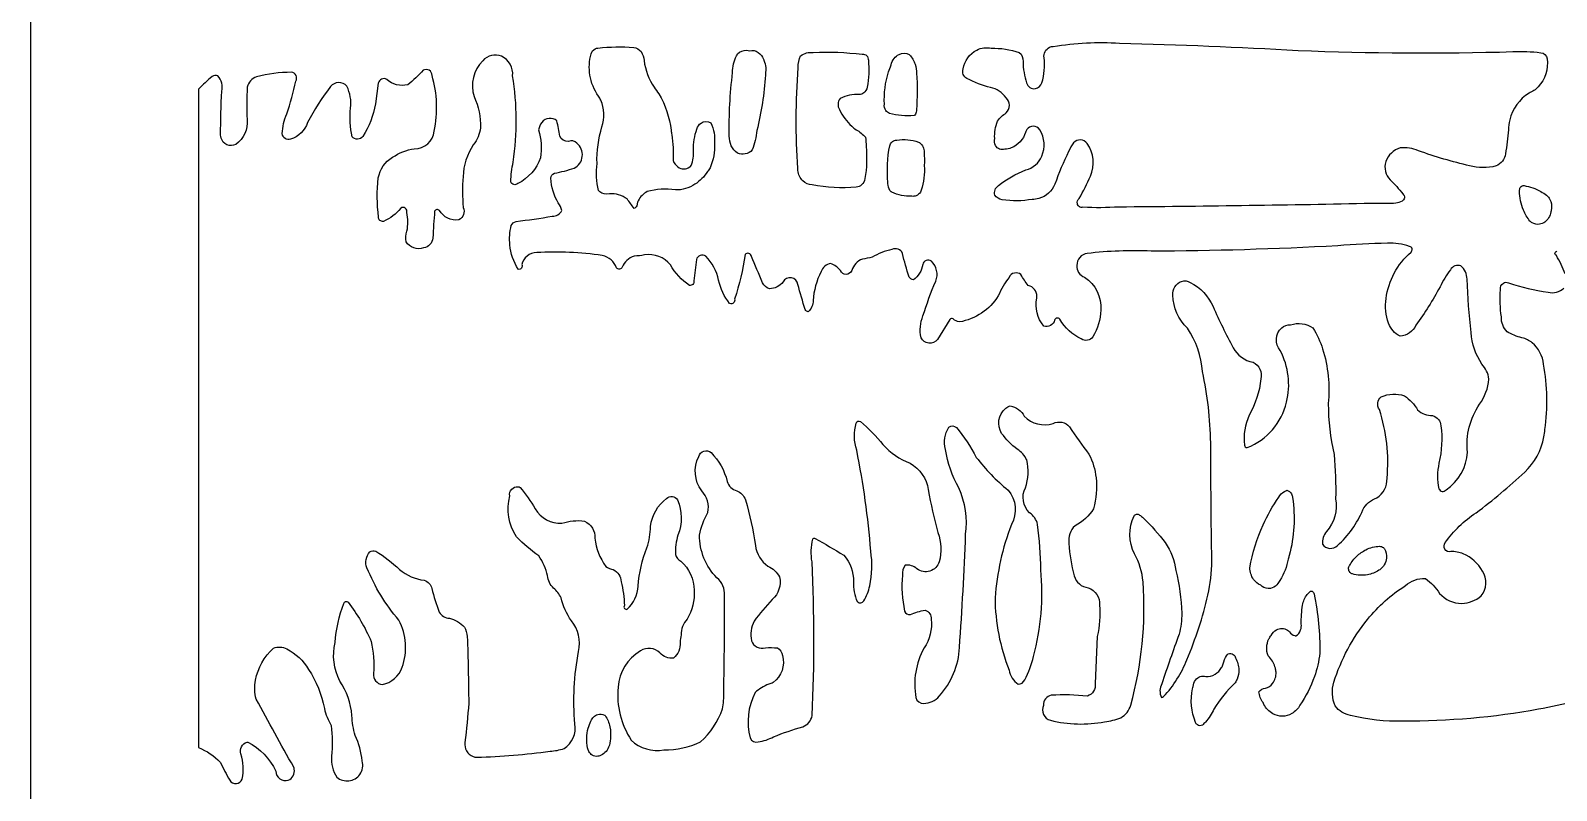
# Model space of a CAD drawing. Header units: millimetres. Extents: x -2342 to -1352, y 819 to 2802.
# Drawn here: x -1734.4 to -1484.6, y 1096 to 1220.5 of the extents above; entities that cross this region are included whole.
import ezdxf

# ---------------------------------------------------------------- set-up
doc = ezdxf.new("R2010")
doc.units = ezdxf.units.MM
doc.layers.add('Image_1', color=70, linetype='Continuous')

msp = doc.modelspace()

# ---------------------------------------------------------------- linework, layer by layer
at = {"layer": 'Image_1'}
msp.add_lwpolyline([(-1734.36, 818.88), (-1434.36, 818.88), (-1434.36, 1658.88), (-1734.36, 1658.88)], close=True, dxfattribs=at)
for points in [[(-1628.06, 1120.28, -0.245652), (-1629.12, 1117.7, -0.248979), (-1631.35, 1118.58, 0.351357), (-1634.54, 1118.88, 0.247508), (-1638.21, 1112.94, 0.170827), (-1636.05, 1104.28, 0.249591), (-1630.7, 1102.7, 0.117424), (-1624.69, 1103.98, 0.120125), (-1621.1, 1109.39, 0.05477), (-1620.91, 1112.11, 0.007504), (-1620.81, 1127.95, 0.272072), (-1622.04, 1130.85, -0.196641), (-1624.87, 1137.86, -0.087782), (-1623.5, 1141.54, 0.240571), (-1624.52, 1145.09, -0.281241), (-1625.01, 1150.71, -0.55635), (-1622.98, 1151.35, -0.141573), (-1620.36, 1146.65, 0.25828), (-1618.77, 1145.1, -0.213501), (-1617.37, 1143.64, -0.038881), (-1615.73, 1136.15, 0.206261), (-1613.67, 1132.77, -0.152195), (-1611.77, 1131, -0.269302), (-1612.96, 1127.29, 0.025229), (-1615.95, 1123.77, 0.165169), (-1616.37, 1120.54, 0.414622), (-1614.09, 1119.41, -0.030048), (-1612.12, 1119.38, -0.213838), (-1611.31, 1118.15, -0.318403), (-1612.84, 1113.72, -0.104352), (-1613.55, 1113.43, 0.090883), (-1615.77, 1112.06, 0.183774), (-1616.61, 1104.64, 0.384242), (-1615.25, 1103.98, 0.08661), (-1612.76, 1104.82, -0.025921), (-1607.95, 1106.47, 0.261858), (-1606.44, 1108.29, 0.023925), (-1606.46, 1133.46, -0.093872), (-1606.34, 1137.18, -0.448541), (-1605.93, 1137.29, -0.015529), (-1601.27, 1134.54, -0.193877), (-1599.68, 1130.23, 0.125656), (-1599.04, 1126.93, 0.490973), (-1597.99, 1127.1, 0.09576), (-1597.02, 1129.54, 0.0925), (-1596.85, 1135.21, 0.0311), (-1599.14, 1151.74, -0.146076), (-1599.24, 1156.19, -0.496242), (-1598.52, 1156.43, -0.047513), (-1594.86, 1152.66, 0.111102), (-1590.41, 1149.61, -0.228767), (-1587.43, 1145.3, 0.02767), (-1585.86, 1138.26, -0.159981), (-1585.64, 1133.48, -0.523963), (-1589.28, 1132.34, 0.198422), (-1591.23, 1132.94, 0.15183), (-1591.66, 1131.28, 0.074154), (-1591.32, 1125.41, 0.402445), (-1590.37, 1124.83, -0.063472), (-1587.96, 1125.55, -0.343632), (-1586.95, 1124.06, -0.179243), (-1588.13, 1119.37, 0.167219), (-1589.47, 1111.24, 0.342168), (-1588.17, 1110.28, 0.211192), (-1585.64, 1111.48, 0.176043), (-1582.33, 1119.45, 0.008347), (-1581.32, 1137.98, 0.138023), (-1582.42, 1145.57, -0.088881), (-1584.63, 1151.89, -0.21792), (-1584.06, 1155.5, -0.378328), (-1582.83, 1155.48, -0.054015), (-1579.57, 1150.58, 0.057689), (-1574.38, 1145.22, -0.318174), (-1573.84, 1139.58, 0.071649), (-1576.51, 1127.58, 0.091224), (-1574.22, 1115.74, 0.188011), (-1572.72, 1113.42, 0.297562), (-1571.65, 1114.14, 0.061451), (-1570.19, 1117.99, 0.08791), (-1569.01, 1132.18, 0.028645), (-1569.55, 1139.6, 0.188891), (-1570.85, 1141.5, -0.32987), (-1571.54, 1145.6, 0.148731), (-1571.31, 1150.15, 0.154211), (-1572.88, 1151.9, -0.064654), (-1575.43, 1154.51, -0.374497), (-1574.76, 1158.61, -0.092088), (-1574.02, 1159.02, -0.240794), (-1571.73, 1157.31, 0.285059), (-1567.01, 1156.14, -0.343443), (-1564.31, 1155.58, 0.018101), (-1561.13, 1151.08, -0.094992), (-1559.98, 1147.24, -0.095902), (-1560.39, 1142.17, -0.134985), (-1563.42, 1139.38, 0.243414), (-1564.42, 1136.47, 0.052952), (-1563.55, 1131.17, 0.305706), (-1561.27, 1129.22, -0.33443), (-1559.39, 1126.4, -0.072376), (-1559.77, 1121.26), (-1560.14, 1113.57, -0.388065), (-1561.4, 1111.49, 0.035393), (-1567.3, 1111.63, 0.36236), (-1568.59, 1109.97, 0.457673), (-1567.44, 1107.52, 0.107575), (-1558.57, 1107.27, 0.066556), (-1555.94, 1107.95, 0.207641), (-1554.29, 1110.01, 0.08485), (-1552.28, 1130.19, 0.104391), (-1553.67, 1134.77, -0.238769), (-1553.75, 1140.99, -0.474716), (-1552.86, 1141.14, -0.081821), (-1552.22, 1140.63, -0.034563), (-1548.64, 1136.61, -0.108177), (-1546.89, 1132.06, -0.046682), (-1545.96, 1125.07, -0.071124), (-1546.38, 1121.61, 0.007414), (-1549.22, 1113.5, 0.245062), (-1549.26, 1111.28, 0.197256), (-1548.91, 1111.4, 0.092494), (-1545.11, 1117.43, 0.043841), (-1541.67, 1128.02, 0.04974), (-1541.02, 1133.61, -0.003577), (-1541.21, 1152.95, 0.049298), (-1542.55, 1164.62, 0.132547), (-1545.03, 1171.73, -0.196143), (-1547.4, 1177.12, -0.353067), (-1545.97, 1179.4, -0.221391), (-1544.57, 1179.24, -0.175621), (-1540.83, 1175.27, 0.019045), (-1537.54, 1168.54, 0.23277), (-1534.28, 1166.17, -0.34835), (-1532.99, 1163.43, -0.09722), (-1534.9, 1157.49, 0.139343), (-1535.7, 1152.58, 0.405229), (-1535.23, 1152.18, 0.24599), (-1528.79, 1159.61, 0.181751), (-1529.82, 1168.06, -0.404533), (-1529.59, 1171.79, -0.215697), (-1528.15, 1172.29, -0.235096), (-1524.48, 1171.77, -0.068411), (-1522.9, 1168.33, -0.101699), (-1521.97, 1159.38, 0.057909), (-1521, 1151.05, -0.026062), (-1520.76, 1143.8, -0.222337), (-1522.25, 1138.42, 0.195387), (-1522.92, 1136.37, 0.485472), (-1520.48, 1136.16, 0.116375), (-1516.32, 1141.96, -0.197078), (-1514.02, 1143.95, 0.264696), (-1512.35, 1147.16, 0.103052), (-1513.6, 1158.4, -0.397413), (-1513.3, 1160.5, -0.186588), (-1509.51, 1160.66, -0.106731), (-1507.34, 1158.35, 0.190754), (-1504.9, 1157.41, -0.320778), (-1503.53, 1155.76, -0.090538), (-1503.85, 1149.61, 0.11144), (-1503.86, 1145.45, 0.576287), (-1502.69, 1145.25, 0.234067), (-1499.18, 1151.43, -0.180406), (-1497.2, 1159.27, 0.130045), (-1495.67, 1163.41, 0.144045), (-1496.81, 1165.84, -0.135874), (-1498.59, 1171.02, -0.019204), (-1499.23, 1179.76, 0.191681), (-1500.26, 1181.95, 0.341977), (-1501.98, 1181.31, 0.057128), (-1503.68, 1178.48, -0.033932), (-1507.62, 1172.24, -0.272885), (-1510.22, 1170.4, -0.19425), (-1512.09, 1172.54, -0.134233), (-1512.5, 1176.59, -0.184804), (-1508.42, 1184.19, 0.592271), (-1508.66, 1185.13, 0.105777), (-1512.3, 1185.63, 0.019308), (-1520.43, 1185.24, -0.013519), (-1550.96, 1184.35, 0.040239), (-1561.41, 1183.97, 0.380278), (-1563.12, 1182.01, 0.349334), (-1561.87, 1180.1, -0.271595), (-1559.2, 1174.71, -0.138921), (-1560.52, 1170.33, -0.425202), (-1562.39, 1169.98, -0.155635), (-1565.9, 1173.19, 0.671055), (-1566.75, 1173.03, -0.423531), (-1568.54, 1172.09, -0.231121), (-1569.67, 1176.66, 0.332925), (-1570.77, 1178.63, 0.058718), (-1571.09, 1178.72, -0.034266), (-1572.26, 1180.51, 0.495073), (-1574.21, 1180.05, 0.068877), (-1575.97, 1177.03, -0.212549), (-1582.35, 1172.75, -0.136091), (-1583.37, 1173.25, 0.334979), (-1583.9, 1173.18), (-1585.93, 1169.87, -0.566795), (-1588.61, 1170.18, -0.151778), (-1588.3, 1173.75, -0.026387), (-1586.21, 1179.45, 0.310927), (-1586.93, 1182.69, 0.531025), (-1588.34, 1182.15, -0.202701), (-1589.87, 1179.65, -0.256007), (-1590.54, 1180.11, -0.030703), (-1591.66, 1183.99, 0.432203), (-1593.38, 1184.62, 0.079592), (-1596.62, 1183.36, -0.038143), (-1598.21, 1183.06, 0.230129), (-1599.95, 1181.18, -0.664599), (-1601.82, 1181.16, 0.146256), (-1603.41, 1182.32, 0.2713), (-1604.99, 1180.99, 0.101353), (-1606.28, 1176.26, -0.201949), (-1607.07, 1174.43, -0.304091), (-1607.56, 1174.77, -0.018332), (-1608.76, 1178.9, 0.717266), (-1611.21, 1179.3, -0.224014), (-1613.42, 1178.18, -0.187233), (-1614.59, 1179.15, 0.007528), (-1616.38, 1183.49, 0.70373), (-1617.39, 1183.78, -0.041078), (-1619.13, 1176.5, -0.615704), (-1619.94, 1175.76, -0.112136), (-1621.75, 1179.58, 0.14941), (-1623.86, 1183.52, 0.534257), (-1625.37, 1182.96), (-1625.81, 1179.5, -0.580251), (-1626.54, 1178.75, -0.115744), (-1629.64, 1182.1, 0.269614), (-1633.86, 1183.73, -0.050142), (-1635.59, 1183.55, 0.200666), (-1637.54, 1181.75, -0.609468), (-1638.44, 1181.62, 0.257586), (-1640.79, 1183.63, 0.051892), (-1651.52, 1184.12, 0.339576), (-1653.97, 1182.14, -0.66654), (-1654.54, 1181.38, -0.123542), (-1655.91, 1185.38, -0.079325), (-1655.7, 1188.54, -0.215693), (-1654.9, 1189.21, 0.010998), (-1648.97, 1190.07, 0.273246), (-1647.39, 1191, 0.101582), (-1648, 1192.24, -0.117734), (-1649.19, 1196.28, -0.306113), (-1648.62, 1197.12, 0.039695), (-1645.38, 1197.95, 0.545455), (-1644.96, 1202.02, 0.316453), (-1646.31, 1202.33, -0.320881), (-1647.74, 1203.19, 0.028991), (-1648.22, 1205.68, 0.437244), (-1650.68, 1205.43, 0.140141), (-1651.2, 1204.19, -0.108914), (-1650.89, 1199.64, -0.192442), (-1654.61, 1195.42, -0.565856), (-1655.77, 1195.72, -0.037132), (-1655.37, 1198.94, 0.078255), (-1655.46, 1213.05, 0.315358), (-1657.27, 1216.27, 0.327913), (-1660.34, 1215.51, 0.280975), (-1661.77, 1209.67, -0.115463), (-1660.73, 1204.55, -0.151374), (-1661.9, 1201.77, 0.135231), (-1663.58, 1196.55, 0.043182), (-1663.54, 1191.51, -0.40308), (-1664.27, 1189.47, -0.299397), (-1667.44, 1191.01, 0.516758), (-1668.22, 1190.91, 0.013076), (-1668.51, 1186.5, -0.346921), (-1670.04, 1184.89, -0.352351), (-1672.9, 1185.89, -0.123631), (-1672.76, 1187.6, 0.111639), (-1672.8, 1190.67, 0.733562), (-1673.77, 1191.38, -0.130732), (-1676.61, 1189.23, -0.500654), (-1677.4, 1189.93, -0.05758), (-1677.45, 1196.35, -0.218886), (-1675.12, 1199.73, -0.103723), (-1671.56, 1201.13, 0.395922), (-1668.3, 1203.99, 0.124743), (-1668.65, 1213.11, 0.583403), (-1670.1, 1213.97, -0.039115), (-1672.62, 1211.6, -0.259219), (-1676.06, 1212.47, 0.523516), (-1677.44, 1211.86), (-1677.9, 1208.48, -0.094553), (-1679.98, 1203.15, -0.48911), (-1681.74, 1203.07, -0.082759), (-1681.97, 1207.79, 0.141062), (-1682.59, 1211.35, 0.481697), (-1685.26, 1211.29, 0.042585), (-1689.01, 1205.41, -0.234666), (-1691.81, 1202.67, -0.477415), (-1693.16, 1203.6, -0.097336), (-1692.42, 1206.82, 0.027167), (-1690.95, 1212.19, 0.548024), (-1691.66, 1213.65, 0.060041), (-1697.37, 1212.9, 0.255151), (-1698.9, 1211.22, 0.024712), (-1698.91, 1205.91, -0.26896), (-1700.78, 1201.84, -0.478061), (-1703.16, 1202.87, -0.054727), (-1703.25, 1203.36, -0.016737), (-1703.04, 1210.55, 0.248516), (-1703.71, 1213.04, 0.255069), (-1704.66, 1212.93, 0.028864), (-1706.86, 1210.88), (-1706.86, 1103.04, -0.116966), (-1703.32, 1100.65, 0.012274), (-1701.76, 1097.69, 0.617477), (-1699.72, 1097.89, 0.127997), (-1699.94, 1102.01, -0.433666), (-1698.93, 1103.94), (-1698.81, 1103.96, -0.170454), (-1694.24, 1099.19, 0.48116), (-1692.18, 1097.69, 0.343461), (-1691.2, 1099.51, 0.04464), (-1691.28, 1099.84, -0.006436), (-1697.44, 1111, -0.128269), (-1697.52, 1114.09, -0.168646), (-1694.6, 1119.33, -0.22713), (-1692.44, 1119.2, -0.147608), (-1688.86, 1115.86, -0.095947), (-1686.26, 1109.45, 0.082843), (-1685.15, 1106.66, -0.055308), (-1685.11, 1101.64, 0.161945), (-1684.21, 1098.2, 0.428852), (-1680.46, 1098.64, 0.210321), (-1680.06, 1100.87, 0.077551), (-1681.22, 1105.03, -0.06314), (-1681.76, 1108.31, 0.130338), (-1683.75, 1113.94, -0.17959), (-1684.5, 1120.27, -0.073905), (-1683.09, 1126.67, -0.545035), (-1682.39, 1126.87, -0.060992), (-1678.61, 1120.45, -0.070686), (-1678.22, 1115.19, 0.419712), (-1676.78, 1113.37, 0.266806), (-1673.55, 1116.2, 0.212607), (-1674.08, 1123.92, -0.078341), (-1679.3, 1132.47, -0.28013), (-1678.82, 1135.13, -0.21624), (-1677.86, 1135.22, -0.049499), (-1673.96, 1132.22, 0.155582), (-1669.92, 1130.47, -0.269669), (-1668.67, 1129.08, 0.041214), (-1667.47, 1125.25, 0.260485), (-1665.8, 1124.22, -0.148762), (-1663.35, 1122.78, -0.102946), (-1662.89, 1121.25, -0.008116), (-1662.65, 1110.33, -0.013379), (-1663.27, 1103.9, 0.350784), (-1661.92, 1101.57, 0.09217), (-1661.32, 1101.46, 0.02827), (-1649.34, 1102.46, 0.066935), (-1647.04, 1102.89, 0.306872), (-1645.28, 1106.93, -0.069703), (-1644.66, 1118.79, 0.230909), (-1645.84, 1123.82, -0.095241), (-1647.54, 1127.58, 0.115301), (-1648.76, 1129.14, -0.172256), (-1649.75, 1131.21, 0.093598), (-1651.17, 1134.45, -0.049641), (-1654.83, 1137.55, -0.206352), (-1655.93, 1144.29, -0.491283), (-1654.58, 1145.76, -0.087981), (-1654.21, 1145.66, -0.038468), (-1651.77, 1142.17, 0.279929), (-1647.39, 1139.78, -0.118103), (-1643.69, 1140.14, -0.303352), (-1641.98, 1137.34, 0.141763), (-1640.2, 1132.72, 0.101957), (-1638.98, 1132.2, -0.255667), (-1637.7, 1130.22, -0.049504), (-1637.17, 1126.31, 0.705294), (-1636.7, 1125.7, 0.194501), (-1634.91, 1129.51, -0.075791), (-1633.49, 1135.75, 0.074819), (-1632.87, 1139.28, -0.210119), (-1630.25, 1143.84, -0.503831), (-1628.49, 1143.62, -0.196864), (-1628.4, 1137.84, 0.086162), (-1628.8, 1134.68, 0.234651), (-1627.95, 1133.59, -0.210248), (-1625.74, 1128.82, -0.144572), (-1626.9, 1124.08, 0.201838), (-1627.88, 1121.5, 0.067397)], [(-1623.59, 1197.37, -0.110421), (-1625.63, 1195.3, -0.152854), (-1628.83, 1194.37, 0.108316), (-1633.44, 1194.1, 0.162001), (-1634.89, 1192.61, 0.03399), (-1635.09, 1192.13, -0.24733), (-1635.34, 1191.49, -0.123439), (-1635.59, 1191.36, -0.001872), (-1636.72, 1192.9, 0.161122), (-1639.63, 1193.76, -0.249178), (-1641.21, 1194.09, -0.038503), (-1641.43, 1194.3, -0.079404), (-1641.65, 1198.7, -0.078119), (-1640.84, 1204.73, 0.18768), (-1641.03, 1209.07, 0.035585), (-1641.39, 1209.75, -0.119871), (-1642.81, 1213.19, -0.107003), (-1642.61, 1216.67, -0.201376), (-1641.97, 1217.48, -0.115931), (-1641.49, 1217.61, -0.04118), (-1635.63, 1217.72, -0.193356), (-1634.44, 1217.02, -0.156617), (-1633.95, 1215.57, 0.110069), (-1632.31, 1211.19, 0.034871), (-1631.51, 1210.13, -0.101572), (-1629.52, 1204.14, 0.029152), (-1629.42, 1203.42, -0.050051), (-1629.18, 1199.19, 0.160802), (-1628.41, 1198.14, 0.316441), (-1626.48, 1198.14, 0.041788), (-1626.23, 1198.35, 0.112361), (-1625.86, 1200.89, -0.095121), (-1625.3, 1204.35, -0.174922), (-1624.63, 1205.33, -0.312409), (-1623.04, 1205.37, -0.138773), (-1622.43, 1201.96, -0.1195), (-1623.13, 1198.01, -0.009294)], [(-1614.03, 1214.4), (-1614.08, 1213.18), (-1614.08, 1213.18, -0.045712), (-1615.49, 1204.12, -0.074345), (-1616.26, 1200.93, -0.16383), (-1617.39, 1200.26, -0.165555), (-1618.64, 1200.42, -0.140744), (-1619.67, 1201.62, -0.114582), (-1620, 1203.18, -0.0361), (-1619.46, 1213.59, -0.114499), (-1618.82, 1216.36, -0.015797), (-1618.64, 1216.69, -0.178551), (-1617.2, 1217.24, -0.063382), (-1616.66, 1217.18, -0.205608), (-1615.26, 1216.9, -0.150333), (-1614.4, 1215.77, -0.015615), (-1614.35, 1215.62, -0.076248)], [(-1597.58, 1201.51, -0.057163), (-1597.79, 1196.24, -0.168114), (-1598.36, 1195.2, -0.177196), (-1599.22, 1194.82, -0.067052), (-1606.45, 1195.19, -0.183856), (-1607.94, 1195.84, -0.158698), (-1608.78, 1197.56, -0.022298), (-1608.8, 1197.86, -0.03448), (-1608.72, 1214.43, -0.121391), (-1608.33, 1216.36, -0.179569), (-1606.26, 1216.89, -0.041798), (-1598.25, 1216.6, -0.261396), (-1597.52, 1216.37, -0.187832), (-1597.24, 1215.61, -0.071993), (-1597.43, 1211.2, -0.175425), (-1597.99, 1210.26, -0.16282), (-1598.7, 1209.99, 0.131132), (-1601.87, 1209.34, 0.319968), (-1601.97, 1207.56, 0.097572), (-1599.95, 1204.8, 0.028547), (-1599.25, 1204.23, -0.096092), (-1597.72, 1202.99, -0.020195)], [(-1589.77, 1206.54, -0.081399), (-1593.78, 1206.91, -0.158297), (-1594.37, 1207.36, -0.175954), (-1594.62, 1208.41, -0.089606), (-1593.93, 1213.69, -0.021583), (-1593.51, 1214.84, -0.112536), (-1593.02, 1215.92, -0.122832), (-1592.22, 1216.57, -0.23347), (-1590.55, 1216.54), (-1590.52, 1216.52, -0.108552), (-1589.59, 1214.95, -0.078823), (-1589.34, 1213.47, -0.033252), (-1589.37, 1207.5, -0.186201), (-1589.55, 1206.76, -0.093909)], [(-1516.08, 1192.13, -0.003421), (-1556.22, 1191.57, -0.028344), (-1562.14, 1191.53, -0.428618), (-1563.03, 1192.11, -0.302804), (-1562.73, 1192.99, 0.027033), (-1560.9, 1196.64, 0.260506), (-1561.41, 1201.98, 0.4699), (-1563.66, 1202.1, 0.053243), (-1564.46, 1200.68, 0.030392), (-1566.72, 1195.3, -0.226914), (-1569.32, 1192.96, -0.07946), (-1570.42, 1192.83, -0.08815), (-1575.34, 1192.77, -0.230247), (-1576.53, 1193.52, -0.333376), (-1575.94, 1195.1, -0.076359), (-1571.48, 1197.64, 0.237073), (-1568.86, 1199.9, 0.247024), (-1569.19, 1204.23, 0.534456), (-1571.31, 1204.25, 0.11644), (-1571.5, 1203.8, -0.227416), (-1573.85, 1201.27, -0.081519), (-1574.91, 1201.04, -0.369832), (-1576.41, 1201.64, -0.175135), (-1576.56, 1202.81, -0.105042), (-1576.1, 1205.64, -0.123425), (-1574.66, 1206.98, 0.421654), (-1574.71, 1209.46, 0.191431), (-1577.24, 1211.15, -0.061257), (-1581.1, 1212.63, -0.369279), (-1581.74, 1214.19, -0.229828), (-1579.49, 1217.28, -0.179096), (-1577.14, 1217.59, -0.08589), (-1572.54, 1216.89, -0.25238), (-1571.93, 1215.4, 0.06921), (-1571.36, 1211.9, 0.390076), (-1569.9, 1210.96, 0.250189), (-1568.84, 1211.93, 0.103972), (-1568.48, 1216.02, -0.324437), (-1567.57, 1217.75, -0.123104), (-1566.98, 1217.88, -0.053779), (-1556.12, 1218.43, -0.006731), (-1526.9, 1217.23, 0.017648), (-1491.77, 1217.02, -0.044838), (-1487.19, 1216.85, -0.340598), (-1486.15, 1215.87, -0.226309), (-1487.63, 1211.24, -0.105209), (-1489.11, 1210.23, 0.198338), (-1492.27, 1205.83, 0.050411), (-1492.49, 1204.2, -0.0279), (-1492.97, 1200.3, -0.26), (-1494.49, 1198.3, -0.124649), (-1498.83, 1198.31, -0.026677), (-1507.22, 1200.79, 0.119458), (-1510.2, 1201.27, 0.232467), (-1512.56, 1199.01, 0.273574), (-1511.86, 1196.02, -0.0357), (-1509.75, 1193.73, -0.531177), (-1509.9, 1192.52, -0.050531), (-1510.92, 1192.21, -0.087753), (-1512.43, 1192.18, 0.001073)], [(-1588.09, 1198.35, -0.094412), (-1588.57, 1194.34, -0.008851), (-1588.69, 1193.99, -0.138932), (-1589.43, 1193.43, -0.119407), (-1590.13, 1193.33, -0.114024), (-1593.4, 1194.02, -0.004344), (-1593.53, 1194.07, -0.135298), (-1594.02, 1195.13, -0.049393), (-1594.05, 1195.6, -0.067969), (-1593.75, 1201.61, -0.1376), (-1593.4, 1202.21, -0.175215), (-1592.79, 1202.5, -0.050422), (-1592.6, 1202.5, -0.138277), (-1589.01, 1202.19, -0.005505), (-1588.87, 1202.13, -0.142284), (-1588.28, 1201.4, -0.106937), (-1588.12, 1200.55, -0.026128)], [(-1486.25, 1193.51, -0.101679), (-1485.69, 1192.82, -0.141754), (-1485.42, 1191.39, -0.056946), (-1485.54, 1190.81, -0.1018), (-1485.92, 1189.78, -0.09782), (-1486.51, 1189.12, -0.129917), (-1487.41, 1188.75, -0.162535), (-1488.58, 1188.99, -0.05448), (-1488.96, 1189.26, -0.06986), (-1490.02, 1191.06, -0.096685), (-1490.66, 1194.22, 0.022124), (-1490.66, 1194.27, -0.143418), (-1490.54, 1194.75, -0.160208), (-1490.22, 1195.03, -0.137875), (-1489.92, 1195.08, -0.089593), (-1487.18, 1194.12, -0.031615)], [(-1528.53, 1133.93, -0.092222), (-1529.88, 1130.44, -0.023336), (-1530.38, 1129.72, -0.168008), (-1531.44, 1129.13, -0.1984), (-1532.8, 1129.44, -0.035575), (-1533.02, 1129.63, -0.137546), (-1534.2, 1130.59, -0.142265), (-1534.81, 1132.5, -0.064468), (-1532.65, 1139.52, -0.050245), (-1530.04, 1144.04, -0.147399), (-1529.14, 1145.01, -0.056696), (-1528.73, 1145.19, -0.201198), (-1528.01, 1144.61, -0.106039), (-1527.82, 1143.98, -0.104301), (-1528.36, 1134.51, -0.006848)], [(-1512.77, 1135.62, -0.141618), (-1512.46, 1134.08, -0.110399), (-1512.8, 1132.97, -0.106967), (-1513.41, 1132.27, -0.043494), (-1513.7, 1132.09, -0.096189), (-1515.55, 1131.35, -0.122897), (-1518.01, 1131.49, -0.174907), (-1518.43, 1131.73, -0.170264), (-1518.64, 1132.34, -0.160812), (-1518.47, 1132.89), (-1518.46, 1132.91, -0.071046), (-1517.28, 1134.41, -0.078006), (-1515.8, 1135.46, -0.111139), (-1513.56, 1136.01, -0.174429), (-1512.95, 1135.8, -0.054346)], [(-1524.24, 1114.68, -0.062848), (-1526.6, 1109.99, -0.129718), (-1527.92, 1108.63, -0.268677), (-1531.03, 1108.58, -0.137424), (-1532.51, 1110.13, -0.017528), (-1532.65, 1110.41, -0.127371), (-1533.32, 1112.2, -0.175591), (-1532.26, 1112.8, 0.170675), (-1531.08, 1113.54, 0.175903), (-1530.51, 1115.38, 0.050471), (-1530.63, 1116.05, 0.11799), (-1531.57, 1117.84, 0.023111), (-1531.82, 1118.09, -0.212515), (-1531.69, 1120.84, -0.061694), (-1531.3, 1121.43, -0.154513), (-1530.46, 1122.34, -0.284042), (-1528.63, 1122.27, -0.047163), (-1528.34, 1122.02, 0.180362), (-1527.46, 1121.38, 0.028909), (-1527.3, 1121.34, 0.183989), (-1526.49, 1122.33, 0.104467), (-1526.38, 1123.27, -0.051662), (-1526.16, 1126.37, -0.136167), (-1525.4, 1128.14, -0.059052), (-1524.89, 1128.64, -0.340409), (-1524.38, 1128.47, -0.117201), (-1524.27, 1128.2, -0.050309), (-1523.35, 1118.52, -0.058217)], [(-1537.21, 1113.68, 0.058152), (-1540.68, 1109.36, -0.084639), (-1542.07, 1107.22, -0.025256), (-1542.57, 1106.73, -0.303059), (-1543.39, 1106.78, -0.128122), (-1543.69, 1107.18, -0.153712), (-1544.18, 1112.69, -0.010564), (-1544.09, 1113.07, -0.1364), (-1543.68, 1114.11, -0.152405), (-1542.91, 1114.69, -0.157296), (-1542.03, 1114.71, 0.16091), (-1540.5, 1115.05, 0.125283), (-1539.44, 1116.15, 0.046526), (-1539.16, 1116.76, -0.119318), (-1538.61, 1118.09, -0.035361), (-1538.36, 1118.38, -0.292461), (-1537.52, 1118.31, -0.162436), (-1537.15, 1117.73, -0.12964), (-1536.61, 1115.78, -0.100393), (-1536.89, 1114.25, -0.033054)], [(-1639.46, 1104.49, -0.111365), (-1639.75, 1103.1, -0.097753), (-1640.36, 1102.23, -0.110867), (-1641.21, 1101.7, -0.046541), (-1641.53, 1101.62, -0.177345), (-1642.42, 1101.81, -0.126048), (-1642.97, 1102.4, -0.083119), (-1643.18, 1103.02, -0.12545), (-1643.1, 1106.22, -0.051959), (-1642.65, 1107.38, -0.110147), (-1642.19, 1108.08, -0.126947), (-1641.53, 1108.48, -0.193206), (-1640.44, 1108.37, -0.021746), (-1640.32, 1108.3, -0.0941), (-1639.55, 1106.47, -0.087402)]]:
    msp.add_lwpolyline(points, format="xyb", close=True, dxfattribs=at)
for points in [[(-1483.22, 1180.64, 0.053861), (-1484.64, 1183.63, -0.660533), (-1484.68, 1184.29, -0.112537), (-1484.57, 1184.32, -0.067431)], [(-1481.5, 1110.6, -0.013936), (-1487.54, 1109.32, -0.046955), (-1509.77, 1107.39, -0.070096), (-1518.33, 1108.32, -0.197233), (-1520.83, 1109.88, -0.176799), (-1521.05, 1113.76, -0.096515), (-1515.53, 1124.04, -0.080701), (-1509.35, 1129.58, -0.204054), (-1506.07, 1130.72, -0.106004), (-1503.77, 1128.3, 0.216104), (-1500.12, 1126.67, 0.17242), (-1496.95, 1127.89, 0.339335), (-1496.74, 1131.94, 0.17262), (-1499.89, 1134.77, 0.096297), (-1501.91, 1135.19, -0.390805), (-1502.89, 1135.55, -0.28105), (-1502.83, 1136.62, -0.091068), (-1497.78, 1141.5, 0.0264), (-1489.82, 1148.15, 0.16038), (-1486.67, 1153.94, 0.02605), (-1486.52, 1155.12, 0.079088), (-1486.72, 1165.83, 0.194798), (-1488.6, 1169.34, 0.116203), (-1490.27, 1170.16, -0.078619), (-1492.7, 1171.16, -0.206658), (-1493.64, 1173.57, -0.047333), (-1493.8, 1178.03, -0.291681), (-1493.3, 1179.12, -0.267436), (-1492.47, 1179.16, 0.050121), (-1486, 1177.64, 0.260959), (-1483.39, 1178.31, 0.250833)]]:
    msp.add_lwpolyline(points, format="xyb", dxfattribs=at)

doc.saveas('drawing.dxf')
